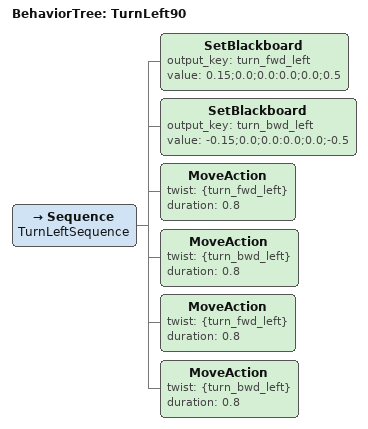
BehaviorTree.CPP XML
<root BTCPP_format="4">
  <!-- This is a Subtree. It can be called by other trees. -->
  <BehaviorTree ID="TurnLeft90">
    <Sequence name="TurnLeftSequence">
      <!-- Define the twist commands for the shuffle maneuver -->
      <SetBlackboard output_key="turn_fwd_left" value="0.15;0.0;0.0:0.0;0.0;0.5"/>
      <SetBlackboard output_key="turn_bwd_left" value="-0.15;0.0;0.0:0.0;0.0;-0.5"/>

      <!-- Execute the shuffle twice to approximate 90 degrees -->
      <MoveAction twist="{turn_fwd_left}" duration="0.8"/>
      <MoveAction twist="{turn_bwd_left}" duration="0.8"/>
      <MoveAction twist="{turn_fwd_left}" duration="0.8"/>
      <MoveAction twist="{turn_bwd_left}" duration="0.8"/>
    </Sequence>
  </BehaviorTree>
</root>
